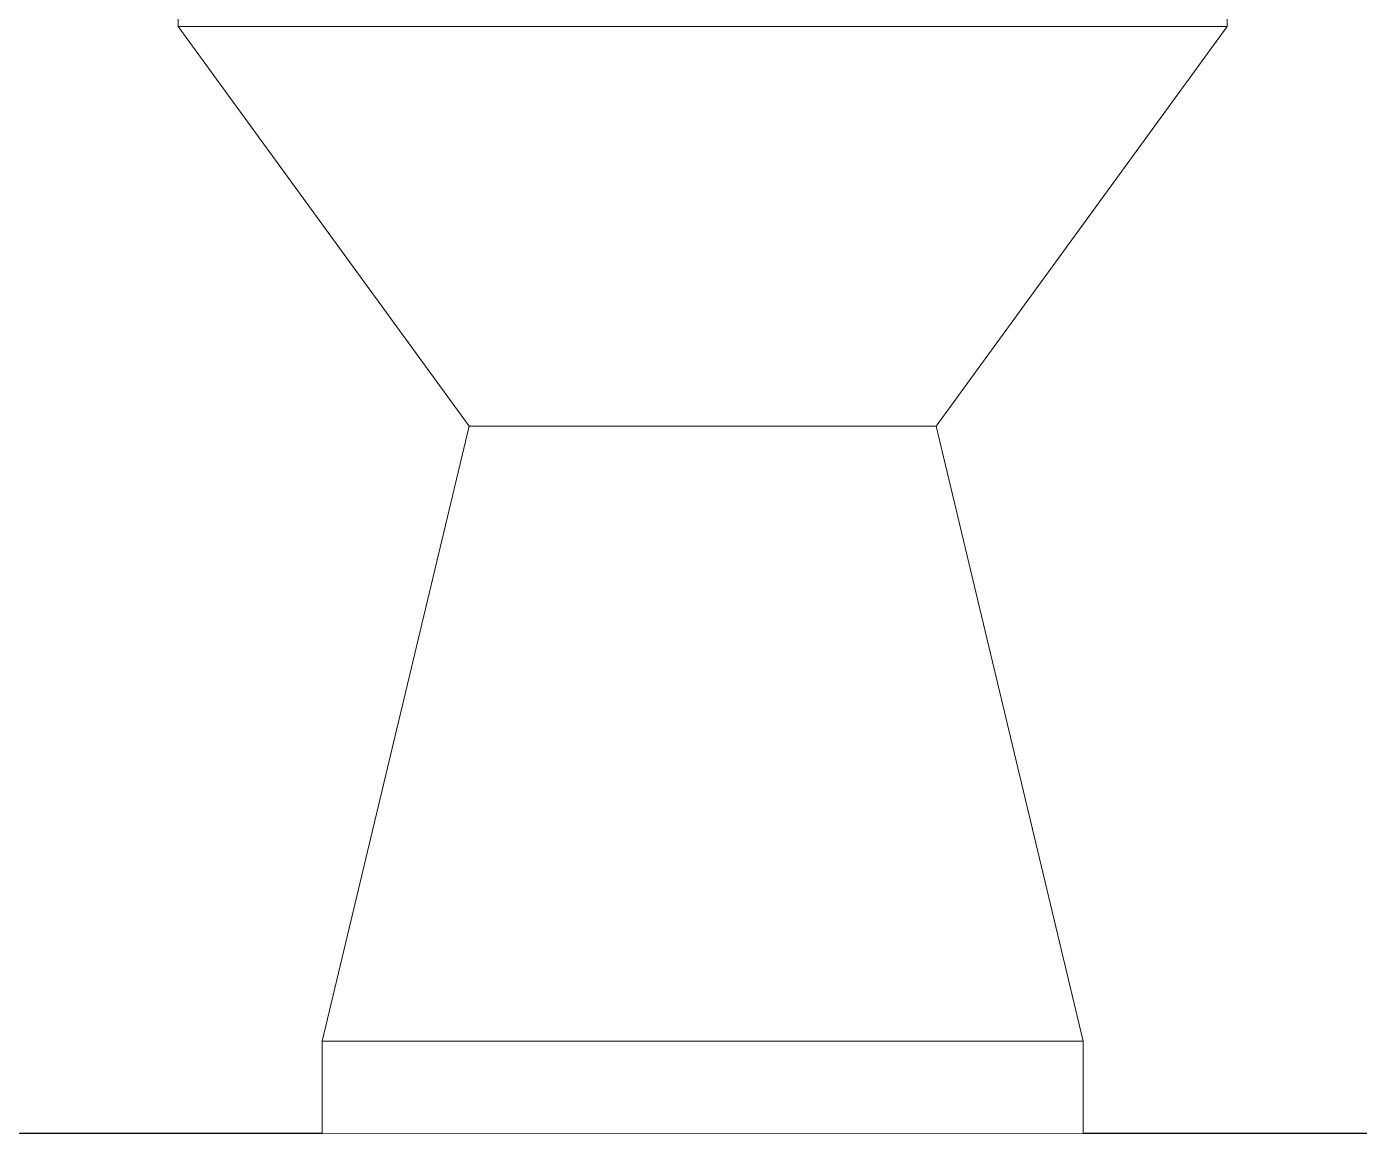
# Model space of a CAD drawing. Header units: millimetres. Extents: x 14397 to 67587, y -11631 to -8348.
# Drawn here: x 32970.7 to 33415.4, y -11348.2 to -10979 of the extents above; entities that cross this region are included whole.
import ezdxf

# ---------------------------------------------------------------- set-up
doc = ezdxf.new("R2010")
doc.units = ezdxf.units.MM
doc.header["$MEASUREMENT"] = 0
doc.linetypes.add('Wipeout_Contour', pattern=[1000, 0, -1000])
doc.layers.add('NewA-Ee_30_40-M_Floors', color=7, linetype='Continuous')
doc.layers.add('NewA-Ee_40_20-M_GeneralFFAndEInternalSanitary', color=7, linetype='Continuous')

# ---------------------------------------------------------------- blocks, each defined once
blk = doc.blocks.new('Section Elem_50_6', base_point=(23895.45, -115148.23))
at = {"layer": 'NewA-Ee_30_40-M_Floors', "linetype": 'Continuous'}
blk.add_line((32040.82, -11348.23), (34866.82, -11348.23), dxfattribs=at)
blk = doc.blocks.new('Section Elem_55_6', base_point=(23895.45, -115148.23))
at = {"color": 254, "linetype": 'Wipeout_Contour', "lineweight": 0, "ltscale": 140250.848909}
blk.add_wipeout([(33196.3, -11348.23), (33196.3, -11317.47), (33165.14, -11317.47), (33165.14, -11348.23)], dxfattribs=at).dxf.layer = 'NewA-Ee_40_20-M_GeneralFFAndEInternalSanitary'
at = {"color": 254, "linetype": 'Wipeout_Contour', "lineweight": 0, "ltscale": 140783.736504}
blk.add_wipeout([(33323.28, -11348.23), (33323.28, -11317.47), (33319.65, -11317.47), (33319.65, -11348.23)], dxfattribs=at).dxf.layer = 'NewA-Ee_40_20-M_GeneralFFAndEInternalSanitary'
at = {"color": 254, "linetype": 'Wipeout_Contour', "lineweight": 0, "ltscale": 140137.406395}
blk.add_wipeout([(33136.36, -11348.23), (33165.14, -11348.23), (33165.14, -11317.47), (33136.36, -11317.47)], dxfattribs=at).dxf.layer = 'NewA-Ee_40_20-M_GeneralFFAndEInternalSanitary'
at = {"color": 254, "linetype": 'Wipeout_Contour', "lineweight": 0, "ltscale": 140760.903657}
blk.add_wipeout([(33319.65, -11348.23), (33319.65, -11317.47), (33311.22, -11317.47), (33311.22, -11348.23)], dxfattribs=at).dxf.layer = 'NewA-Ee_40_20-M_GeneralFFAndEInternalSanitary'
at = {"color": 254, "linetype": 'Wipeout_Contour', "lineweight": 0, "ltscale": 140037.174162}
blk.add_wipeout([(33112.17, -11348.23), (33136.36, -11348.23), (33136.36, -11317.47), (33112.17, -11317.47)], dxfattribs=at).dxf.layer = 'NewA-Ee_40_20-M_GeneralFFAndEInternalSanitary'
at = {"color": 254, "linetype": 'Wipeout_Contour', "lineweight": 0, "ltscale": 140720.24365}
blk.add_wipeout([(33311.22, -11317.47), (33298.17, -11317.47), (33298.17, -11348.23), (33311.22, -11348.23)], dxfattribs=at).dxf.layer = 'NewA-Ee_40_20-M_GeneralFFAndEInternalSanitary'
at = {"color": 254, "linetype": 'Wipeout_Contour', "lineweight": 0, "ltscale": 139957.825332}
blk.add_wipeout([(33112.17, -11348.23), (33112.17, -11317.47), (33094.43, -11317.47), (33094.43, -11348.23)], dxfattribs=at).dxf.layer = 'NewA-Ee_40_20-M_GeneralFFAndEInternalSanitary'
at = {"color": 254, "linetype": 'Wipeout_Contour', "lineweight": 0, "ltscale": 140661.940211}
blk.add_wipeout([(33280.43, -11348.23), (33298.17, -11348.23), (33298.17, -11317.47), (33280.43, -11317.47)], dxfattribs=at).dxf.layer = 'NewA-Ee_40_20-M_GeneralFFAndEInternalSanitary'
at = {"color": 254, "linetype": 'Wipeout_Contour', "lineweight": 0, "ltscale": 139899.558265}
blk.add_wipeout([(33094.43, -11317.47), (33081.38, -11317.47), (33081.38, -11348.23), (33094.43, -11348.23)], dxfattribs=at).dxf.layer = 'NewA-Ee_40_20-M_GeneralFFAndEInternalSanitary'
at = {"color": 254, "linetype": 'Wipeout_Contour', "lineweight": 0, "ltscale": 140582.551106}
blk.add_wipeout([(33280.43, -11317.47), (33256.24, -11317.47), (33256.24, -11348.23), (33280.43, -11348.23)], dxfattribs=at).dxf.layer = 'NewA-Ee_40_20-M_GeneralFFAndEInternalSanitary'
at = {"color": 254, "linetype": 'Wipeout_Contour', "lineweight": 0, "ltscale": 139858.926962}
blk.add_wipeout([(33081.38, -11348.23), (33081.38, -11317.47), (33072.95, -11317.47), (33072.95, -11348.23)], dxfattribs=at).dxf.layer = 'NewA-Ee_40_20-M_GeneralFFAndEInternalSanitary'
at = {"color": 254, "linetype": 'Wipeout_Contour', "lineweight": 0, "ltscale": 140482.282626}
blk.add_wipeout([(33227.46, -11348.23), (33256.24, -11348.23), (33256.24, -11317.47), (33227.46, -11317.47)], dxfattribs=at).dxf.layer = 'NewA-Ee_40_20-M_GeneralFFAndEInternalSanitary'
at = {"color": 254, "linetype": 'Wipeout_Contour', "lineweight": 0, "ltscale": 139836.111393}
blk.add_wipeout([(33072.95, -11348.23), (33072.95, -11317.47), (33069.32, -11317.47), (33069.32, -11348.23)], dxfattribs=at).dxf.layer = 'NewA-Ee_40_20-M_GeneralFFAndEInternalSanitary'
at = {"color": 254, "linetype": 'Wipeout_Contour', "lineweight": 0, "ltscale": 140368.818703}
blk.add_wipeout([(33196.3, -11348.23), (33227.46, -11348.23), (33227.46, -11317.47), (33196.3, -11317.47)], dxfattribs=at).dxf.layer = 'NewA-Ee_40_20-M_GeneralFFAndEInternalSanitary'
at = {"color": 254, "linetype": 'Wipeout_Contour', "lineweight": 0, "ltscale": 104844.346672}
blk.add_wipeout([(33069.32, -11317.47), (33072.95, -11317.47), (33121.28, -11112.34)], dxfattribs=at).dxf.layer = 'NewA-Ee_40_20-M_GeneralFFAndEInternalSanitary'
at = {"color": 254, "linetype": 'Wipeout_Contour', "lineweight": 0, "ltscale": 105198.194855}
blk.add_wipeout([(33196.3, -11317.47), (33227.46, -11317.47), (33214.01, -11112.34)], dxfattribs=at).dxf.layer = 'NewA-Ee_40_20-M_GeneralFFAndEInternalSanitary'
at = {"color": 254, "linetype": 'Wipeout_Contour', "lineweight": 0, "ltscale": 104820.389741}
blk.add_wipeout([(33069.32, -11317.47), (33121.28, -11112.34), (33118.38, -11112.34)], dxfattribs=at).dxf.layer = 'NewA-Ee_40_20-M_GeneralFFAndEInternalSanitary'
at = {"color": 254, "linetype": 'Wipeout_Contour', "lineweight": 0, "ltscale": 105103.261538}
blk.add_wipeout([(33196.3, -11112.34), (33196.3, -11317.47), (33214.01, -11112.34)], dxfattribs=at).dxf.layer = 'NewA-Ee_40_20-M_GeneralFFAndEInternalSanitary'
at = {"color": 254, "linetype": 'Wipeout_Contour', "lineweight": 0, "ltscale": 105270.886619}
blk.add_wipeout([(33227.46, -11317.47), (33256.24, -11317.47), (33230.36, -11112.34)], dxfattribs=at).dxf.layer = 'NewA-Ee_40_20-M_GeneralFFAndEInternalSanitary'
at = {"layer": 'NewA-Ee_40_20-M_GeneralFFAndEInternalSanitary', "color": 1, "linetype": 'Continuous', "lineweight": 18}
blk.add_line((33069.32, -11348.23), (33069.32, -11317.47), dxfattribs=at)
at = {"color": 254, "linetype": 'Wipeout_Contour', "lineweight": 0, "ltscale": 104862.049046}
blk.add_wipeout([(33128, -11112.34), (33072.95, -11317.47), (33081.38, -11317.47)], dxfattribs=at).dxf.layer = 'NewA-Ee_40_20-M_GeneralFFAndEInternalSanitary'
at = {"color": 254, "linetype": 'Wipeout_Contour', "lineweight": 0, "ltscale": 105164.283224}
blk.add_wipeout([(33230.36, -11112.34), (33214.01, -11112.34), (33227.46, -11317.47)], dxfattribs=at).dxf.layer = 'NewA-Ee_40_20-M_GeneralFFAndEInternalSanitary'
at = {"color": 254, "linetype": 'Wipeout_Contour', "lineweight": 0, "ltscale": 105333.842321}
blk.add_wipeout([(33244.11, -11112.34), (33256.24, -11317.47), (33280.43, -11317.47)], dxfattribs=at).dxf.layer = 'NewA-Ee_40_20-M_GeneralFFAndEInternalSanitary'
at = {"color": 254, "linetype": 'Wipeout_Contour', "lineweight": 0, "ltscale": 104833.009363}
blk.add_wipeout([(33121.28, -11112.34), (33072.95, -11317.47), (33128, -11112.34)], dxfattribs=at).dxf.layer = 'NewA-Ee_40_20-M_GeneralFFAndEInternalSanitary'
at = {"color": 254, "linetype": 'Wipeout_Contour', "lineweight": 0, "ltscale": 105220.346038}
blk.add_wipeout([(33244.11, -11112.34), (33230.36, -11112.34), (33256.24, -11317.47)], dxfattribs=at).dxf.layer = 'NewA-Ee_40_20-M_GeneralFFAndEInternalSanitary'
at = {"layer": 'NewA-Ee_40_20-M_GeneralFFAndEInternalSanitary', "color": 1, "linetype": 'Continuous', "lineweight": 18}
blk.add_line((33072.95, -11317.47), (33069.32, -11317.47), dxfattribs=at)
at = {"color": 254, "linetype": 'Wipeout_Contour', "lineweight": 0, "ltscale": 104892.164476}
blk.add_wipeout([(33138.41, -11112.34), (33081.38, -11317.47), (33094.43, -11317.47)], dxfattribs=at).dxf.layer = 'NewA-Ee_40_20-M_GeneralFFAndEInternalSanitary'
at = {"color": 254, "linetype": 'Wipeout_Contour', "lineweight": 0, "ltscale": 105382.857736}
blk.add_wipeout([(33298.17, -11317.47), (33254.19, -11112.34), (33280.43, -11317.47)], dxfattribs=at).dxf.layer = 'NewA-Ee_40_20-M_GeneralFFAndEInternalSanitary'
at = {"color": 254, "linetype": 'Wipeout_Contour', "lineweight": 0, "ltscale": 104857.278687}
blk.add_wipeout([(33128, -11112.34), (33081.38, -11317.47), (33138.41, -11112.34)], dxfattribs=at).dxf.layer = 'NewA-Ee_40_20-M_GeneralFFAndEInternalSanitary'
at = {"color": 254, "linetype": 'Wipeout_Contour', "lineweight": 0, "ltscale": 105266.085689}
blk.add_wipeout([(33244.11, -11112.34), (33280.43, -11317.47), (33254.19, -11112.34)], dxfattribs=at).dxf.layer = 'NewA-Ee_40_20-M_GeneralFFAndEInternalSanitary'
at = {"layer": 'NewA-Ee_40_20-M_GeneralFFAndEInternalSanitary', "color": 1, "linetype": 'Continuous', "lineweight": 18}
blk.add_line((33081.38, -11317.47), (33072.95, -11317.47), dxfattribs=at)
at = {"color": 254, "linetype": 'Wipeout_Contour', "lineweight": 0, "ltscale": 104930.769287}
blk.add_wipeout([(33094.43, -11317.47), (33112.17, -11317.47), (33148.49, -11112.34)], dxfattribs=at).dxf.layer = 'NewA-Ee_40_20-M_GeneralFFAndEInternalSanitary'
at = {"color": 254, "linetype": 'Wipeout_Contour', "lineweight": 0, "ltscale": 105421.768698}
blk.add_wipeout([(33311.22, -11317.47), (33264.6, -11112.34), (33298.17, -11317.47)], dxfattribs=at).dxf.layer = 'NewA-Ee_40_20-M_GeneralFFAndEInternalSanitary'
at = {"color": 254, "linetype": 'Wipeout_Contour', "lineweight": 0, "ltscale": 104889.05911}
blk.add_wipeout([(33094.43, -11317.47), (33148.49, -11112.34), (33138.41, -11112.34)], dxfattribs=at).dxf.layer = 'NewA-Ee_40_20-M_GeneralFFAndEInternalSanitary'
at = {"color": 254, "linetype": 'Wipeout_Contour', "lineweight": 0, "ltscale": 105302.361959}
blk.add_wipeout([(33264.6, -11112.34), (33254.19, -11112.34), (33298.17, -11317.47)], dxfattribs=at).dxf.layer = 'NewA-Ee_40_20-M_GeneralFFAndEInternalSanitary'
at = {"layer": 'NewA-Ee_40_20-M_GeneralFFAndEInternalSanitary', "color": 1, "linetype": 'Continuous', "lineweight": 18}
for p, q in [((33094.43, -11317.47), (33081.38, -11317.47)), ((33256.24, -11317.47), (33227.46, -11317.47))]:
    blk.add_line(p, q, dxfattribs=at)
at = {"color": 254, "linetype": 'Wipeout_Contour', "lineweight": 0, "ltscale": 104983.335255}
blk.add_wipeout([(33162.24, -11112.34), (33112.17, -11317.47), (33136.36, -11317.47)], dxfattribs=at).dxf.layer = 'NewA-Ee_40_20-M_GeneralFFAndEInternalSanitary'
at = {"color": 254, "linetype": 'Wipeout_Contour', "lineweight": 0, "ltscale": 105448.375803}
blk.add_wipeout([(33319.65, -11317.47), (33271.32, -11112.34), (33311.22, -11317.47)], dxfattribs=at).dxf.layer = 'NewA-Ee_40_20-M_GeneralFFAndEInternalSanitary'
at = {"color": 254, "linetype": 'Wipeout_Contour', "lineweight": 0, "ltscale": 104928.52736}
blk.add_wipeout([(33148.49, -11112.34), (33112.17, -11317.47), (33162.24, -11112.34)], dxfattribs=at).dxf.layer = 'NewA-Ee_40_20-M_GeneralFFAndEInternalSanitary'
at = {"color": 254, "linetype": 'Wipeout_Contour', "lineweight": 0, "ltscale": 105331.051477}
blk.add_wipeout([(33264.6, -11112.34), (33311.22, -11317.47), (33271.32, -11112.34)], dxfattribs=at).dxf.layer = 'NewA-Ee_40_20-M_GeneralFFAndEInternalSanitary'
at = {"layer": 'NewA-Ee_40_20-M_GeneralFFAndEInternalSanitary', "color": 1, "linetype": 'Continuous', "lineweight": 18}
blk.add_line((33112.17, -11317.47), (33094.43, -11317.47), dxfattribs=at)
at = {"color": 254, "linetype": 'Wipeout_Contour', "lineweight": 0, "ltscale": 105048.777616}
blk.add_wipeout([(33136.36, -11317.47), (33165.14, -11317.47), (33178.59, -11112.34)], dxfattribs=at).dxf.layer = 'NewA-Ee_40_20-M_GeneralFFAndEInternalSanitary'
at = {"color": 254, "linetype": 'Wipeout_Contour', "lineweight": 0, "ltscale": 105462.447492}
blk.add_wipeout([(33323.28, -11317.47), (33274.22, -11112.34), (33319.65, -11317.47)], dxfattribs=at).dxf.layer = 'NewA-Ee_40_20-M_GeneralFFAndEInternalSanitary'
at = {"layer": 'NewA-Ee_40_20-M_GeneralFFAndEInternalSanitary', "color": 1, "linetype": 'Continuous', "lineweight": 18}
blk.add_line((33323.28, -11348.23), (33323.28, -11317.47), dxfattribs=at)
at = {"color": 254, "linetype": 'Wipeout_Contour', "lineweight": 0, "ltscale": 104980.062892}
blk.add_wipeout([(33162.24, -11112.34), (33136.36, -11317.47), (33178.59, -11112.34)], dxfattribs=at).dxf.layer = 'NewA-Ee_40_20-M_GeneralFFAndEInternalSanitary'
at = {"color": 254, "linetype": 'Wipeout_Contour', "lineweight": 0, "ltscale": 105348.232143}
blk.add_wipeout([(33274.22, -11112.34), (33271.32, -11112.34), (33319.65, -11317.47)], dxfattribs=at).dxf.layer = 'NewA-Ee_40_20-M_GeneralFFAndEInternalSanitary'
at = {"layer": 'NewA-Ee_40_20-M_GeneralFFAndEInternalSanitary', "color": 1, "linetype": 'Continuous', "lineweight": 18}
for p, q in [((33136.36, -11317.47), (33112.17, -11317.47)), ((33280.43, -11317.47), (33256.24, -11317.47)), ((33298.17, -11317.47), (33280.43, -11317.47)), ((33311.22, -11317.47), (33298.17, -11317.47)), ((33319.65, -11317.47), (33311.22, -11317.47)), ((33323.28, -11317.47), (33319.65, -11317.47))]:
    blk.add_line(p, q, dxfattribs=at)
at = {"color": 254, "linetype": 'Wipeout_Contour', "lineweight": 0, "ltscale": 105286.118487}
blk.add_wipeout([(33271.32, -11112.34), (33274.22, -11112.34), (33366.95, -10979)], dxfattribs=at).dxf.layer = 'NewA-Ee_40_20-M_GeneralFFAndEInternalSanitary'
at = {"color": 254, "linetype": 'Wipeout_Contour', "lineweight": 0, "ltscale": 105121.998747}
blk.add_wipeout([(33196.3, -11112.34), (33165.14, -11317.47), (33196.3, -11317.47)], dxfattribs=at).dxf.layer = 'NewA-Ee_40_20-M_GeneralFFAndEInternalSanitary'
at = {"color": 254, "linetype": 'Wipeout_Contour', "lineweight": 0, "ltscale": 105337.877079}
blk.add_wipeout([(33274.22, -11112.34), (33371.31, -10979), (33366.95, -10979)], dxfattribs=at).dxf.layer = 'NewA-Ee_40_20-M_GeneralFFAndEInternalSanitary'
at = {"color": 254, "linetype": 'Wipeout_Contour', "lineweight": 0, "ltscale": 105039.76909}
blk.add_wipeout([(33165.14, -11317.47), (33196.3, -11112.34), (33178.59, -11112.34)], dxfattribs=at).dxf.layer = 'NewA-Ee_40_20-M_GeneralFFAndEInternalSanitary'
at = {"layer": 'NewA-Ee_40_20-M_GeneralFFAndEInternalSanitary', "color": 1, "linetype": 'Continuous', "lineweight": 18}
for p, q in [((33165.14, -11317.47), (33136.36, -11317.47)), ((33196.3, -11317.47), (33165.14, -11317.47)), ((33227.46, -11317.47), (33196.3, -11317.47))]:
    blk.add_line(p, q, dxfattribs=at)
at = {"color": 254, "linetype": 'Wipeout_Contour', "lineweight": 0, "ltscale": 104848.2741}
blk.add_wipeout([(33178.59, -11112.34), (33111.03, -10979), (33162.24, -11112.34)], dxfattribs=at).dxf.layer = 'NewA-Ee_40_20-M_GeneralFFAndEInternalSanitary'
at = {"color": 254, "linetype": 'Wipeout_Contour', "lineweight": 0, "ltscale": 105267.365804}
blk.add_wipeout([(33356.86, -10979), (33264.6, -11112.34), (33271.32, -11112.34)], dxfattribs=at).dxf.layer = 'NewA-Ee_40_20-M_GeneralFFAndEInternalSanitary'
at = {"color": 254, "linetype": 'Wipeout_Contour', "lineweight": 0, "ltscale": 104796.218648}
blk.add_wipeout([(33111.03, -10979), (33178.59, -11112.34), (33151.97, -10979)], dxfattribs=at).dxf.layer = 'NewA-Ee_40_20-M_GeneralFFAndEInternalSanitary'
at = {"color": 254, "linetype": 'Wipeout_Contour', "lineweight": 0, "ltscale": 105321.461899}
blk.add_wipeout([(33271.32, -11112.34), (33366.95, -10979), (33356.86, -10979)], dxfattribs=at).dxf.layer = 'NewA-Ee_40_20-M_GeneralFFAndEInternalSanitary'
at = {"color": 254, "linetype": 'Wipeout_Contour', "lineweight": 0, "ltscale": 140496.261018}
blk.add_wipeout([(33371.31, -10979), (33371.31, -10948.23), (33366.95, -10948.23), (33366.95, -10979)], dxfattribs=at).dxf.layer = 'NewA-Ee_40_20-M_GeneralFFAndEInternalSanitary'
at = {"color": 254, "linetype": 'Wipeout_Contour', "lineweight": 0, "ltscale": 104786.998913}
blk.add_wipeout([(33076.62, -10979), (33148.49, -11112.34), (33162.24, -11112.34)], dxfattribs=at).dxf.layer = 'NewA-Ee_40_20-M_GeneralFFAndEInternalSanitary'
at = {"color": 254, "linetype": 'Wipeout_Contour', "lineweight": 0, "ltscale": 105236.226374}
blk.add_wipeout([(33254.19, -11112.34), (33264.6, -11112.34), (33341.23, -10979)], dxfattribs=at).dxf.layer = 'NewA-Ee_40_20-M_GeneralFFAndEInternalSanitary'
at = {"layer": 'NewA-Ee_40_20-M_GeneralFFAndEInternalSanitary', "color": 1, "linetype": 'Continuous', "lineweight": 18}
blk.add_line((33371.31, -10979), (33371.31, -10948.23), dxfattribs=at)
at = {"color": 254, "linetype": 'Wipeout_Contour', "lineweight": 0, "ltscale": 104709.386439}
blk.add_wipeout([(33111.03, -10979), (33076.62, -10979), (33162.24, -11112.34)], dxfattribs=at).dxf.layer = 'NewA-Ee_40_20-M_GeneralFFAndEInternalSanitary'
at = {"color": 254, "linetype": 'Wipeout_Contour', "lineweight": 0, "ltscale": 105290.710584}
blk.add_wipeout([(33264.6, -11112.34), (33356.86, -10979), (33341.23, -10979)], dxfattribs=at).dxf.layer = 'NewA-Ee_40_20-M_GeneralFFAndEInternalSanitary'
at = {"color": 254, "linetype": 'Wipeout_Contour', "lineweight": 0, "ltscale": 140468.809154}
blk.add_wipeout([(33366.95, -10979), (33366.95, -10948.23), (33356.86, -10948.23), (33356.86, -10979)], dxfattribs=at).dxf.layer = 'NewA-Ee_40_20-M_GeneralFFAndEInternalSanitary'
at = {"color": 254, "linetype": 'Wipeout_Contour', "lineweight": 0, "ltscale": 104740.392603}
blk.add_wipeout([(33051.37, -10979), (33138.41, -11112.34), (33148.49, -11112.34)], dxfattribs=at).dxf.layer = 'NewA-Ee_40_20-M_GeneralFFAndEInternalSanitary'
at = {"color": 254, "linetype": 'Wipeout_Contour', "lineweight": 0, "ltscale": 105192.792532}
blk.add_wipeout([(33315.98, -10979), (33244.11, -11112.34), (33254.19, -11112.34)], dxfattribs=at).dxf.layer = 'NewA-Ee_40_20-M_GeneralFFAndEInternalSanitary'
at = {"layer": 'NewA-Ee_40_20-M_GeneralFFAndEInternalSanitary', "color": 1, "linetype": 'Continuous', "lineweight": 18}
blk.add_line((33371.31, -10979), (33366.95, -10979), dxfattribs=at)
at = {"color": 254, "linetype": 'Wipeout_Contour', "lineweight": 0, "ltscale": 104639.871001}
blk.add_wipeout([(33051.37, -10979), (33148.49, -11112.34), (33076.62, -10979)], dxfattribs=at).dxf.layer = 'NewA-Ee_40_20-M_GeneralFFAndEInternalSanitary'
at = {"color": 254, "linetype": 'Wipeout_Contour', "lineweight": 0, "ltscale": 105242.126778}
blk.add_wipeout([(33315.98, -10979), (33254.19, -11112.34), (33341.23, -10979)], dxfattribs=at).dxf.layer = 'NewA-Ee_40_20-M_GeneralFFAndEInternalSanitary'
at = {"color": 254, "linetype": 'Wipeout_Contour', "lineweight": 0, "ltscale": 140419.92735}
blk.add_wipeout([(33356.86, -10948.23), (33341.23, -10948.23), (33341.23, -10979), (33356.86, -10979)], dxfattribs=at).dxf.layer = 'NewA-Ee_40_20-M_GeneralFFAndEInternalSanitary'
at = {"color": 254, "linetype": 'Wipeout_Contour', "lineweight": 0, "ltscale": 104706.12469}
blk.add_wipeout([(33035.74, -10979), (33128, -11112.34), (33138.41, -11112.34)], dxfattribs=at).dxf.layer = 'NewA-Ee_40_20-M_GeneralFFAndEInternalSanitary'
at = {"color": 254, "linetype": 'Wipeout_Contour', "lineweight": 0, "ltscale": 105137.39266}
blk.add_wipeout([(33281.57, -10979), (33230.36, -11112.34), (33244.11, -11112.34)], dxfattribs=at).dxf.layer = 'NewA-Ee_40_20-M_GeneralFFAndEInternalSanitary'
at = {"layer": 'NewA-Ee_40_20-M_GeneralFFAndEInternalSanitary', "color": 1, "linetype": 'Continuous', "lineweight": 18}
blk.add_line((33366.95, -10979), (33356.86, -10979), dxfattribs=at)
at = {"color": 254, "linetype": 'Wipeout_Contour', "lineweight": 0, "ltscale": 104591.617123}
blk.add_wipeout([(33051.37, -10979), (33035.74, -10979), (33138.41, -11112.34)], dxfattribs=at).dxf.layer = 'NewA-Ee_40_20-M_GeneralFFAndEInternalSanitary'
at = {"color": 254, "linetype": 'Wipeout_Contour', "lineweight": 0, "ltscale": 105069.644507}
blk.add_wipeout([(33214.01, -11112.34), (33230.36, -11112.34), (33240.63, -10979)], dxfattribs=at).dxf.layer = 'NewA-Ee_40_20-M_GeneralFFAndEInternalSanitary'
at = {"color": 254, "linetype": 'Wipeout_Contour', "lineweight": 0, "ltscale": 105176.085661}
blk.add_wipeout([(33281.57, -10979), (33244.11, -11112.34), (33315.98, -10979)], dxfattribs=at).dxf.layer = 'NewA-Ee_40_20-M_GeneralFFAndEInternalSanitary'
at = {"layer": 'NewA-Ee_40_20-M_GeneralFFAndEInternalSanitary', "color": 1, "linetype": 'Continuous', "lineweight": 18}
blk.add_line((33138.41, -11112.34), (33148.49, -11112.34), dxfattribs=at)
at = {"color": 254, "linetype": 'Wipeout_Contour', "lineweight": 0, "ltscale": 140342.264738}
blk.add_wipeout([(33341.23, -10948.23), (33315.98, -10948.23), (33315.98, -10979), (33341.23, -10979)], dxfattribs=at).dxf.layer = 'NewA-Ee_40_20-M_GeneralFFAndEInternalSanitary'
at = {"color": 254, "linetype": 'Wipeout_Contour', "lineweight": 0, "ltscale": 104680.271784}
blk.add_wipeout([(33128, -11112.34), (33025.65, -10979), (33121.28, -11112.34)], dxfattribs=at).dxf.layer = 'NewA-Ee_40_20-M_GeneralFFAndEInternalSanitary'
at = {"color": 254, "linetype": 'Wipeout_Contour', "lineweight": 0, "ltscale": 104995.829783}
blk.add_wipeout([(33196.3, -10979), (33196.3, -11112.34), (33214.01, -11112.34)], dxfattribs=at).dxf.layer = 'NewA-Ee_40_20-M_GeneralFFAndEInternalSanitary'
at = {"color": 254, "linetype": 'Wipeout_Contour', "lineweight": 0, "ltscale": 105091.800759}
blk.add_wipeout([(33230.36, -11112.34), (33281.57, -10979), (33240.63, -10979)], dxfattribs=at).dxf.layer = 'NewA-Ee_40_20-M_GeneralFFAndEInternalSanitary'
at = {"layer": 'NewA-Ee_40_20-M_GeneralFFAndEInternalSanitary', "color": 1, "linetype": 'Continuous', "lineweight": 18}
for p, q in [((33356.86, -10979), (33341.23, -10979)), ((33244.11, -11112.34), (33254.19, -11112.34)), ((33254.19, -11112.34), (33264.6, -11112.34)), ((33264.6, -11112.34), (33271.32, -11112.34)), ((33271.32, -11112.34), (33274.22, -11112.34)), ((33323.28, -11317.47), (33274.22, -11112.34))]:
    blk.add_line(p, q, dxfattribs=at)
at = {"color": 254, "linetype": 'Wipeout_Contour', "lineweight": 0, "ltscale": 140228.937214}
blk.add_wipeout([(33315.98, -10948.23), (33281.57, -10948.23), (33281.57, -10979), (33315.98, -10979)], dxfattribs=at).dxf.layer = 'NewA-Ee_40_20-M_GeneralFFAndEInternalSanitary'
at = {"color": 254, "linetype": 'Wipeout_Contour', "lineweight": 0, "ltscale": 104557.384609}
blk.add_wipeout([(33035.74, -10979), (33025.65, -10979), (33128, -11112.34)], dxfattribs=at).dxf.layer = 'NewA-Ee_40_20-M_GeneralFFAndEInternalSanitary'
at = {"color": 254, "linetype": 'Wipeout_Contour', "lineweight": 0, "ltscale": 104995.133552}
blk.add_wipeout([(33240.63, -10979), (33196.3, -10979), (33214.01, -11112.34)], dxfattribs=at).dxf.layer = 'NewA-Ee_40_20-M_GeneralFFAndEInternalSanitary'
at = {"layer": 'NewA-Ee_40_20-M_GeneralFFAndEInternalSanitary', "color": 1, "linetype": 'Continuous', "lineweight": 18}
for p, q in [((33341.23, -10979), (33315.98, -10979)), ((33128, -11112.34), (33138.41, -11112.34)), ((33214.01, -11112.34), (33230.36, -11112.34)), ((33230.36, -11112.34), (33244.11, -11112.34))]:
    blk.add_line(p, q, dxfattribs=at)
at = {"color": 254, "linetype": 'Wipeout_Contour', "lineweight": 0, "ltscale": 140085.810536}
blk.add_wipeout([(33240.63, -10979), (33281.57, -10979), (33281.57, -10948.23), (33240.63, -10948.23)], dxfattribs=at).dxf.layer = 'NewA-Ee_40_20-M_GeneralFFAndEInternalSanitary'
at = {"color": 254, "linetype": 'Wipeout_Contour', "lineweight": 0, "ltscale": 104666.987225}
blk.add_wipeout([(33021.29, -10979), (33118.38, -11112.34), (33121.28, -11112.34)], dxfattribs=at).dxf.layer = 'NewA-Ee_40_20-M_GeneralFFAndEInternalSanitary'
at = {"color": 254, "linetype": 'Wipeout_Contour', "lineweight": 0, "ltscale": 104919.583802}
blk.add_wipeout([(33196.3, -11112.34), (33151.97, -10979), (33178.59, -11112.34)], dxfattribs=at).dxf.layer = 'NewA-Ee_40_20-M_GeneralFFAndEInternalSanitary'
at = {"layer": 'NewA-Ee_40_20-M_GeneralFFAndEInternalSanitary', "color": 1, "linetype": 'Continuous', "lineweight": 18}
for p, q in [((33274.22, -11112.34), (33371.31, -10979)), ((33315.98, -10979), (33281.57, -10979))]:
    blk.add_line(p, q, dxfattribs=at)
at = {"color": 254, "linetype": 'Wipeout_Contour', "lineweight": 0, "ltscale": 104537.355713}
blk.add_wipeout([(33025.65, -10979), (33021.29, -10979), (33121.28, -11112.34)], dxfattribs=at).dxf.layer = 'NewA-Ee_40_20-M_GeneralFFAndEInternalSanitary'
at = {"color": 254, "linetype": 'Wipeout_Contour', "lineweight": 0, "ltscale": 104893.586897}
blk.add_wipeout([(33151.97, -10979), (33196.3, -11112.34), (33196.3, -10979)], dxfattribs=at).dxf.layer = 'NewA-Ee_40_20-M_GeneralFFAndEInternalSanitary'
at = {"layer": 'NewA-Ee_40_20-M_GeneralFFAndEInternalSanitary', "color": 1, "linetype": 'Continuous', "lineweight": 18}
for p, q in [((33069.32, -11317.47), (33118.38, -11112.34)), ((33118.38, -11112.34), (33121.28, -11112.34)), ((33121.28, -11112.34), (33128, -11112.34)), ((33148.49, -11112.34), (33162.24, -11112.34)), ((33162.24, -11112.34), (33178.59, -11112.34)), ((33178.59, -11112.34), (33196.3, -11112.34)), ((33196.3, -11112.34), (33214.01, -11112.34))]:
    blk.add_line(p, q, dxfattribs=at)
at = {"color": 254, "linetype": 'Wipeout_Contour', "lineweight": 0, "ltscale": 139923.850336}
blk.add_wipeout([(33240.63, -10948.23), (33196.3, -10948.23), (33196.3, -10979), (33240.63, -10979)], dxfattribs=at).dxf.layer = 'NewA-Ee_40_20-M_GeneralFFAndEInternalSanitary'
at = {"layer": 'NewA-Ee_40_20-M_GeneralFFAndEInternalSanitary', "color": 1, "linetype": 'Continuous', "lineweight": 18}
blk.add_line((33281.57, -10979), (33240.63, -10979), dxfattribs=at)
at = {"color": 254, "linetype": 'Wipeout_Contour', "lineweight": 0, "ltscale": 139755.462898}
blk.add_wipeout([(33196.3, -10948.23), (33151.97, -10948.23), (33151.97, -10979), (33196.3, -10979)], dxfattribs=at).dxf.layer = 'NewA-Ee_40_20-M_GeneralFFAndEInternalSanitary'
at = {"layer": 'NewA-Ee_40_20-M_GeneralFFAndEInternalSanitary', "color": 1, "linetype": 'Continuous', "lineweight": 18}
blk.add_line((33240.63, -10979), (33196.3, -10979), dxfattribs=at)
at = {"color": 254, "linetype": 'Wipeout_Contour', "lineweight": 0, "ltscale": 139593.543598}
blk.add_wipeout([(33111.03, -10979), (33151.97, -10979), (33151.97, -10948.23), (33111.03, -10948.23)], dxfattribs=at).dxf.layer = 'NewA-Ee_40_20-M_GeneralFFAndEInternalSanitary'
at = {"layer": 'NewA-Ee_40_20-M_GeneralFFAndEInternalSanitary', "color": 1, "linetype": 'Continuous', "lineweight": 18}
blk.add_line((33196.3, -10979), (33151.97, -10979), dxfattribs=at)
at = {"color": 254, "linetype": 'Wipeout_Contour', "lineweight": 0, "ltscale": 139450.486332}
blk.add_wipeout([(33111.03, -10979), (33111.03, -10948.23), (33076.62, -10948.23), (33076.62, -10979)], dxfattribs=at).dxf.layer = 'NewA-Ee_40_20-M_GeneralFFAndEInternalSanitary'
at = {"layer": 'NewA-Ee_40_20-M_GeneralFFAndEInternalSanitary', "color": 1, "linetype": 'Continuous', "lineweight": 18}
blk.add_line((33151.97, -10979), (33111.03, -10979), dxfattribs=at)
at = {"color": 254, "linetype": 'Wipeout_Contour', "lineweight": 0, "ltscale": 139337.235942}
blk.add_wipeout([(33076.62, -10948.23), (33051.37, -10948.23), (33051.37, -10979), (33076.62, -10979)], dxfattribs=at).dxf.layer = 'NewA-Ee_40_20-M_GeneralFFAndEInternalSanitary'
at = {"layer": 'NewA-Ee_40_20-M_GeneralFFAndEInternalSanitary', "color": 1, "linetype": 'Continuous', "lineweight": 18}
blk.add_line((33111.03, -10979), (33076.62, -10979), dxfattribs=at)
at = {"color": 254, "linetype": 'Wipeout_Contour', "lineweight": 0, "ltscale": 139259.635747}
blk.add_wipeout([(33051.37, -10979), (33051.37, -10948.23), (33035.74, -10948.23), (33035.74, -10979)], dxfattribs=at).dxf.layer = 'NewA-Ee_40_20-M_GeneralFFAndEInternalSanitary'
at = {"layer": 'NewA-Ee_40_20-M_GeneralFFAndEInternalSanitary', "color": 1, "linetype": 'Continuous', "lineweight": 18}
blk.add_line((33076.62, -10979), (33051.37, -10979), dxfattribs=at)
at = {"color": 254, "linetype": 'Wipeout_Contour', "lineweight": 0, "ltscale": 139210.799516}
blk.add_wipeout([(33035.74, -10979), (33035.74, -10948.23), (33025.65, -10948.23), (33025.65, -10979)], dxfattribs=at).dxf.layer = 'NewA-Ee_40_20-M_GeneralFFAndEInternalSanitary'
at = {"layer": 'NewA-Ee_40_20-M_GeneralFFAndEInternalSanitary', "color": 1, "linetype": 'Continuous', "lineweight": 18}
blk.add_line((33051.37, -10979), (33035.74, -10979), dxfattribs=at)
at = {"color": 254, "linetype": 'Wipeout_Contour', "lineweight": 0, "ltscale": 139183.376693}
blk.add_wipeout([(33025.65, -10979), (33025.65, -10948.23), (33021.29, -10948.23), (33021.29, -10979)], dxfattribs=at).dxf.layer = 'NewA-Ee_40_20-M_GeneralFFAndEInternalSanitary'
at = {"layer": 'NewA-Ee_40_20-M_GeneralFFAndEInternalSanitary', "color": 1, "linetype": 'Continuous', "lineweight": 18}
for p, q in [((33021.29, -10979), (33021.29, -10948.23)), ((33025.65, -10979), (33021.29, -10979)), ((33118.38, -11112.34), (33021.29, -10979)), ((33035.74, -10979), (33025.65, -10979))]:
    blk.add_line(p, q, dxfattribs=at)

msp = doc.modelspace()

# ---------------------------------------------------------------- block references
at = {"layer": 'NewA-Ee_30_40-M_Floors', "lineweight": 0}
msp.add_blockref('Section Elem_50_6', (23895.45, -115148.23), dxfattribs=at)

# ---------------------------------------------------------------- next in the draw order: block references
at = {"layer": 'NewA-Ee_40_20-M_GeneralFFAndEInternalSanitary', "lineweight": 0}
msp.add_blockref('Section Elem_55_6', (23895.45, -115148.23), dxfattribs=at)

doc.saveas('drawing.dxf')
